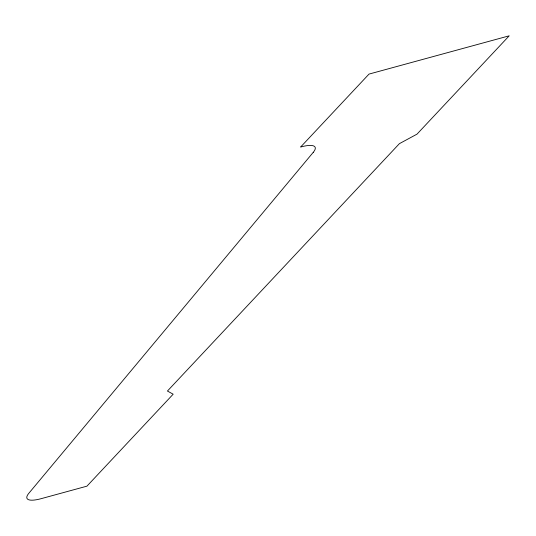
<?xml version="1.0" encoding="UTF-8"?>
<svg xmlns="http://www.w3.org/2000/svg" width="536" height="536" viewBox="0 0 536 536"><rect width="100%" height="100%" fill="white"/><g stroke="black" fill="none" stroke-linecap="round" stroke-linejoin="round"><path stroke-width="0.8" d="M313.252 152.338L28.843 493.274A28.817 7.651 -25.5 0 0 41.118 498.674L86.933 486.165L173.168 394.195L167.433 391.039L399.387 143.668L417.015 134.134L509.2 35.818L369.016 74.089L300.622 147.031L300.984 146.931A28.817 7.651 -25.5 0 1 313.252 152.338"/></g></svg>
